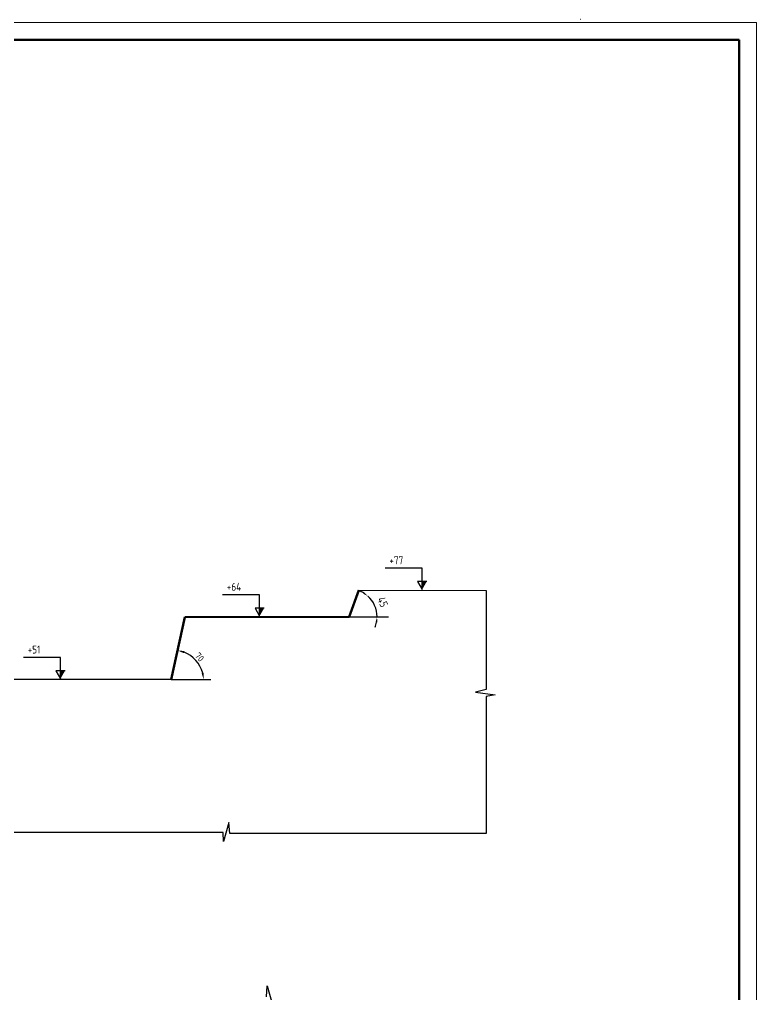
# Model space of a CAD drawing. Header units: millimetres. Extents: x -220 to 553, y -477 to 618.
# Drawn here: x 276.1 to 552.6, y 252.3 to 617.9 of the extents above; entities that cross this region are included whole.
import ezdxf

# ---------------------------------------------------------------- set-up
doc = ezdxf.new("R2010")
doc.units = ezdxf.units.MM
doc.header["$LTSCALE"] = 10
doc.layers.get('0').update_dxf_attribs({"linetype": 'CONTINUOUS'})
doc.layers.get('Defpoints').update_dxf_attribs({"linetype": 'CONTINUOUS'})
doc.layers.add('Вставка', color=7, linetype='CONTINUOUS')
doc.styles.get("Standard").update_dxf_attribs({"font": 'romans', "width": 0.8, "bigfont": 'extfont'})
doc.dimstyles.new('ISO-25', dxfattribs={"dimtxt": 2.5, "dimasz": 2.5, "dimexe": 1.25, "dimexo": 0.625, "dimtad": 1, "dimtxsty": 'Standard', "dimcen": 2.5, "dimadec": 0, "dimazin": 0, "dimtfac": 1, "dimtmove": 0, "dimatfit": 3, "dimfxl": 1, "dimarcsym": 0})
doc.dimstyles.get("Standard").update_dxf_attribs({"dimtxt": 3, "dimasz": 2, "dimexe": 1.5, "dimexo": 1.5, "dimgap": 1.8, "dimtad": 1, "dimdec": 3, "dimdsep": 46, "dimtxsty": 'Standard', "dimsah": 1, "dimcen": 0, "dimclrd": 4, "dimclre": 4, "dimclrt": 4, "dimadec": 0, "dimazin": 0, "dimtfac": 1, "dimtdec": 3, "dimtmove": 0, "dimatfit": 3, "dimfxl": 1, "dimtolj": 1, "dimtzin": 1, "dimarcsym": 0})

# ---------------------------------------------------------------- blocks, each defined once
blk = doc.blocks.new('*D167')
at = {"color": 0, "lineweight": -2}
blk.add_arc((333.51, 369.76), 11.73, 15.2254, 68.3577, dxfattribs=at)
at = {"color": 0}
for points in [[(337.72, 380.26), (337.95, 381.06), (335.43, 381.33)], [(345.24, 372.9), (344.42, 372.77), (345.22, 370.37)]]:
    blk.add_solid(points, dxfattribs=at)
at = {"layer": 'Defpoints', "color": 0}
for p in [(335.46, 381.54), (343.78, 375.42), (345.83, 370.4), (310.76, 368.57), (333.33, 368.66)]:
    blk.add_point(p, dxfattribs=at)
at = {"color": 0, "insert": (343.65, 378.82), "char_height": 2.5, "attachment_point": 5, "rotation": 311.7916}
blk.add_mtext('70', dxfattribs=at)
blk = doc.blocks.new('*D180')
at = {"lineweight": -2}
for start, end in [(58.4503, 69.3729), (360, 47.5277), (338.1548, 349.0774)]:
    blk.add_arc((399.71, 393.9), 10.51, start, end, dxfattribs=at)
for points in [[(405.41, 403.12), (405.01, 402.59), (406.81, 401.65)], [(409.7, 391.94), (410.36, 391.88), (410.22, 393.9)]]:
    blk.add_solid(points)
at = {"layer": 'Defpoints', "color": 0}
for p in [(408.11, 403.07), (409.82, 396.77), (399.71, 393.9), (399.71, 393.9), (410.32, 393.9)]:
    blk.add_point(p, dxfattribs=at)
at = {"insert": (412.35, 399.46), "char_height": 3, "attachment_point": 5, "rotation": 293.7638}
blk.add_mtext('\\A1;45', dxfattribs=at)

msp = doc.modelspace()

# ---------------------------------------------------------------- hatches: boundary and pattern name
at = {"lineweight": 30}
for points in [[(428.8647, 407.1247), (427.142, 407.1247), (427.142, 404.1247)], [(367.8967, 397.1945), (366.1739, 397.1945), (366.1739, 394.1945)], [(293.1955, 373.6833), (291.4727, 373.6833), (291.4727, 370.6833)]]:
    msp.add_hatch(color=256, dxfattribs=at).paths.add_polyline_path(points)

# ---------------------------------------------------------------- linework, layer by layer
at = {"lineweight": 15}
for p, q in [((546.0622, 616.7882), (-193.6378, 616.7882)), ((546.0622, 616.7882), (552.5622, 616.7882)), ((552.5622, 616.7882), (552.5622, 605.2882)), ((552.5622, -470.0118), (552.5622, 610.2882))]:
    msp.add_line(p, q, dxfattribs=at)
at = {"lineweight": 30}
for p, q in [((427.142, 412.1247), (413.2795, 412.1247)), ((427.142, 404.1247), (427.142, 412.1247)), ((428.8647, 407.1247), (425.4192, 407.1247)), ((425.4192, 407.1247), (427.142, 404.1247)), ((366.1739, 402.1945), (352.3114, 402.1945)), ((366.1739, 394.1945), (366.1739, 402.1945)), ((367.8967, 397.1945), (364.4512, 397.1945)), ((364.4512, 397.1945), (366.1739, 394.1945)), ((291.4727, 378.6833), (277.6102, 378.6833)), ((291.4727, 370.6833), (291.4727, 378.6833)), ((293.1955, 373.6833), (289.7499, 373.6833)), ((289.7499, 373.6833), (291.4727, 370.6833))]:
    msp.add_line(p, q, dxfattribs=at)
at = {"lineweight": 80}
msp.add_line((403.415, 403.8988), (399.7135, 393.8988), dxfattribs=at)
for p, q in [((403.415, 403.8988), (451.2085, 403.7591)), ((451.2085, 403.7591), (451.1289, 366.642)), ((399.7135, 393.8988), (414.5563, 393.8988)), ((399.7135, 393.8988), (410.3155, 393.8988)), ((332.9841, 370.4002), (347.8225, 370.4002)), ((451.1289, 366.642), (447.0966, 365.6519)), ((447.0966, 365.6519), (454.4956, 364.7188)), ((454.4956, 364.7188), (451.1332, 364.0835)), ((451.1332, 364.0835), (451.1332, 312.689)), ((354.6541, 316.8283), (352.6844, 309.6531)), ((354.9802, 312.689), (354.6541, 316.8283)), ((352.4545, 313.0978), (183.2618, 313.0978)), ((352.6844, 309.6531), (352.4545, 313.0978)), ((451.1332, 312.689), (354.9802, 312.689)), ((368.6981, 251.421), (369.0242, 255.5603)), ((369.0242, 255.5603), (370.9938, 248.3851))]:
    msp.add_line(p, q)
at = {"linetype": 'ByBlock', "lineweight": 80}
for p, q in [((332.9841, 370.4002), (338.1868, 393.8063)), ((338.1868, 393.8063), (399.7135, 393.8988))]:
    msp.add_line(p, q, dxfattribs=at)
at = {"color": 7}
msp.add_line((332.9841, 370.4002), (264.9811, 370.3811), dxfattribs=at)
msp.add_ellipse((486.8088, 616.2988), major_axis=(-2.3193, -0.4504), ratio=0.68731406, start_param=4.69257437, end_param=4.77333758, dxfattribs=at)
at = {"layer": 'Вставка', "lineweight": 100}
for p, q in [((-193.6378, 610.2882), (546.0622, 610.2882)), ((546.0622, 610.2882), (546.0622, -470.0118))]:
    msp.add_line(p, q, dxfattribs=at)

# ---------------------------------------------------------------- texts
at = {"char_height": 3, "width": 11.072647, "attachment_point": 1}
for s, insert in [('{\\Fromans,extfont|c204;+77}', (414.8433, 416.5912)), ('{\\Fromans,extfont|c204;+64}', (353.8752, 406.6611)), ('{\\Fromans,extfont|c204;+51}', (279.174, 383.1498))]:
    msp.add_mtext(s, dxfattribs=dict(at, insert=insert))

# ---------------------------------------------------------------- dimensions: what is measured, and where the dimension line sits
dim = msp.add_angular_dim_2l(base=(409.8215, 396.7672), line1=((399.7135, 393.8988), (408.1087, 403.0694)), line2=((399.7135, 393.8988), (410.3155, 393.8988)), text='45', dimstyle='Standard', override={"dimclrd": 256, "dimclre": 256, "dimclrt": 256})
dim.commit()
dim.dimension.update_dxf_attribs({"geometry": '*D180', "text_midpoint": (412.35, 399.4627)})
at = {"color": 7}
dim = msp.add_angular_dim_2l(base=(343.7816, 375.418), line1=((345.8315, 370.4002), (310.7556, 368.5669)), line2=((335.4596, 381.5372), (333.3254, 368.6576)), text='70', dimstyle='ISO-25', override={"dimdec": 0, "dimazin": 2}, dxfattribs=at)
dim.commit()
dim.dimension.update_dxf_attribs({"geometry": '*D167', "text_midpoint": (343.6517, 378.8234)})

doc.saveas('drawing.dxf')
